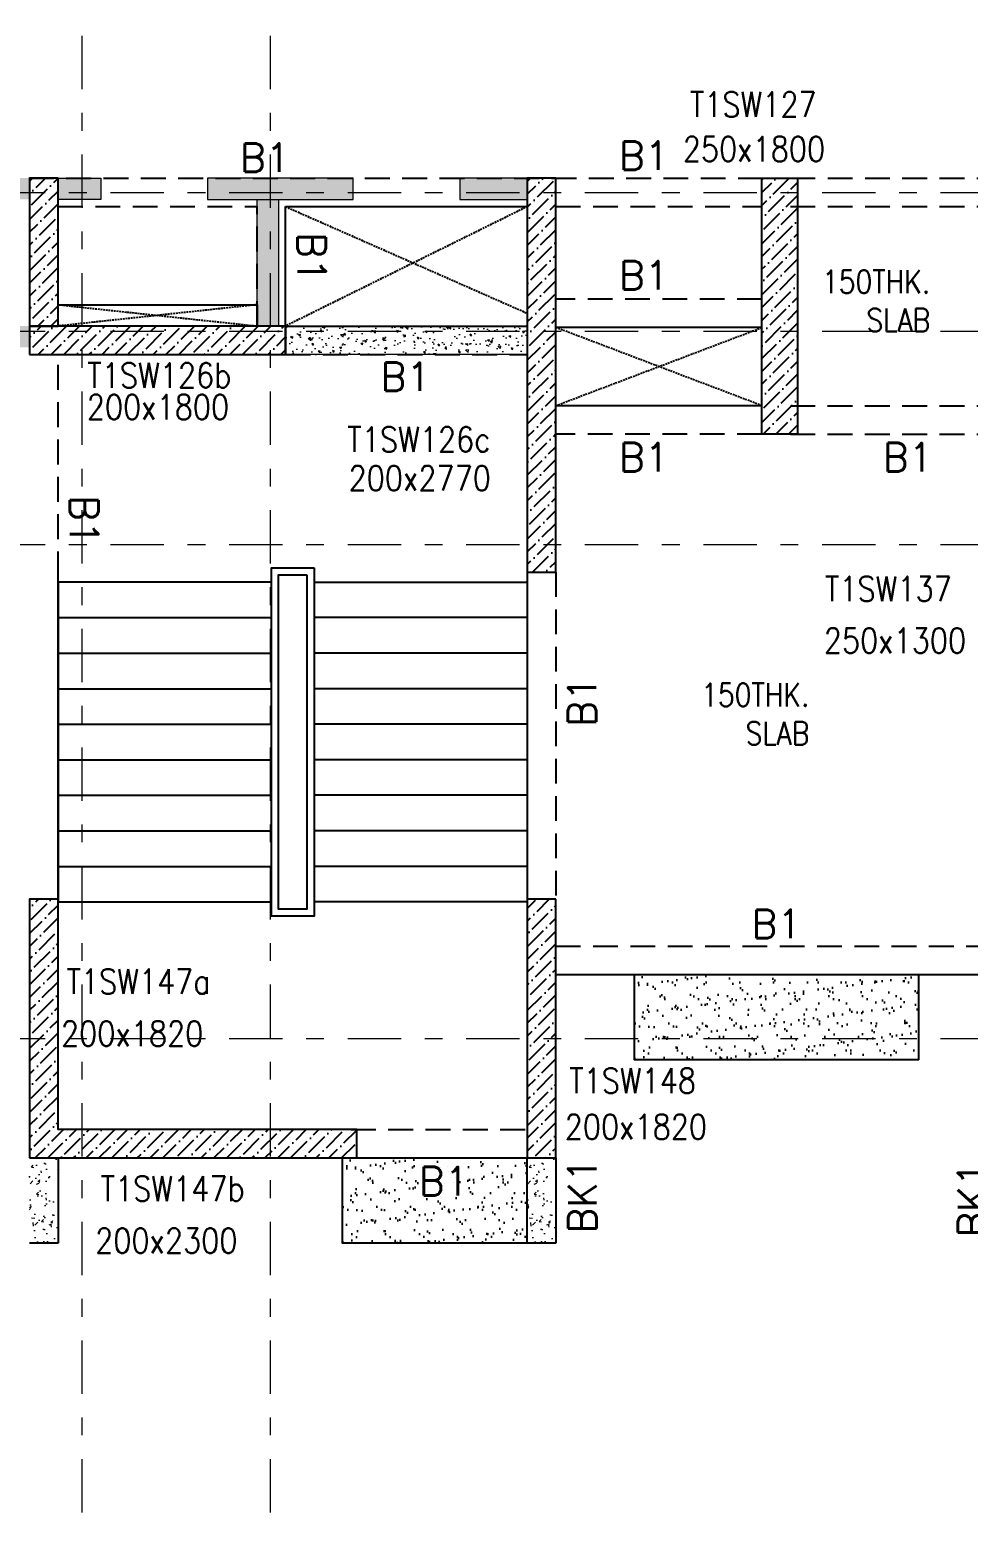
# Model space of a CAD drawing. Header units: millimetres. Extents: x 1078357 to 1340092, y -4684019 to -4550360.
# Drawn here: x 1190755 to 1197357, y -4592037 to -4581617 of the extents above; entities that cross this region are included whole.
import ezdxf

# ---------------------------------------------------------------- set-up
doc = ezdxf.new("R2010")
doc.units = ezdxf.units.MM
for name, pattern in [('CONTINOUS', [0]), ('DGN STYLE 7', [8.34, 3.75, -1.67, 1.25, -1.67]), ('HIDDEN', [0.375, 0.25, -0.125]), ('New Retail block$0$CONTINOUS', [0])]:
    doc.linetypes.add(name, pattern=pattern)
for name, color, linetype, lineweight in [('GRID LINE', 8, 'Continuous', 0), ('HATCH', 8, 'Continuous', 30), ('S-COL-IDEN', 30, 'Continuous', 25), ('S-NON STR RCC WALL', 8, 'Continuous', 0), ('SLAB THK.', 6, 'Continuous', 0)]:
    doc.layers.add(name, color=color, linetype=linetype, lineweight=lineweight)
for name, color, linetype in [('S-BEAM', 3, 'Continuous'), ('S-BEAM-IDEN', 6, 'Continuous'), ('S-COL', 1, 'Continuous'), ('S-COL_STOP', 12, 'Continuous'), ('S-CUTOUT', 8, 'Continuous'), ('S-SLAB-PROJECTION', 2, 'New Retail block$0$CONTINOUS'), ('S-SLAB-STOP', 8, 'New Retail block$0$CONTINOUS'), ('S-STAIR', 21, 'Continuous')]:
    doc.layers.add(name, color=color, linetype=linetype)
doc.styles.add('ROMANS', font='romans.shx', dxfattribs={"width": 0.85})
pattern_1 = [(45, (2236684.96, -9406181.02), (33.67596045, 123.4785217), [158.75, -31.75, 0, -31.75])]
pattern_2 = [(45, (2255893.55, -9413082.84), (33.67596045, 123.4785217), [158.75, -31.75, 0, -31.75])]
pattern_3 = [(45, (1097224.716, -4684019.19), (33.67596, 123.478522), [158.75, -31.75, 0, -31.75])]

msp = doc.modelspace()

# ---------------------------------------------------------------- hatches: boundary and pattern name
at = {"layer": 'HATCH'}
h = msp.add_hatch(dxfattribs=at)
h.set_pattern_fill('AR-SAND', color=8, scale=3, angle=179.97015)
h.set_pattern_definition([(37.47015413, (-5080478.93, 23467206.33), (-4.72361136, 146.8264517), [0, -115.824, 0, -129.54, 0, -123.825]), (7.4701541, (-5080478.93, 23467206.33), (134.9689868, 214.9772528), [0, -62.484, 0, -104.394, 0, -40.005]), (327.47015413, (-5080572.66, 23467206.37), (237.29790347, 0.3075449), [0, -38.1, 0, -137.16, 0, -179.07]), (317.4701541, (-5080572.66, 23467206.37), (229.1017424, 66.759465), [0, -19.05, 0, -89.916, 0, -102.87])])
h.paths.add_polyline_path([(1196308.7, -4588859.9), (1195008.7, -4588861.5), (1195008.7, -4588261.5), (1195068.8, -4588261.5), (1195108.7, -4588261.5), (1197008.7, -4588262.3), (1197008.7, -4588860.7)], is_closed=False)
h.paths.add_polyline_path([(1195534.8, -4588275), (1195534.8, -4588275), (1195534.8, -4588575), (1195534.8, -4588575)], flags=16)
h = msp.add_hatch(dxfattribs=at)
h.set_pattern_fill('AR-SAND', color=8, scale=3, angle=179.97015)
h.set_pattern_definition([(37.47015413, (-5082532.27, 23465916.33), (-4.72361136, 146.8264517), [0, -115.824, 0, -129.54, 0, -123.825]), (7.4701541, (-5082532.27, 23465916.33), (134.9689868, 214.9772528), [0, -62.484, 0, -104.394, 0, -40.005]), (327.47015413, (-5082625.99, 23465916.37), (237.29790347, 0.3075449), [0, -38.1, 0, -137.16, 0, -179.07]), (317.4701541, (-5082626, 23465916.37), (229.1017424, 66.759465), [0, -19.05, 0, -89.916, 0, -102.87])])
h.paths.add_polyline_path([(1194255.4, -4590149.9), (1192955.4, -4590151.5), (1192955.4, -4589551.5), (1193015.4, -4589551.5), (1193055.4, -4589551.5), (1194255.4, -4589551.5), (1194255.4, -4590149.9)], is_closed=False)
h.paths.add_polyline_path([(1193848.1, -4589565), (1193481.5, -4589565), (1193481.4, -4589865), (1193848.1, -4589865)], flags=24)
at = {"layer": 'S-COL_STOP', "lineweight": 25}
h = msp.add_hatch(dxfattribs=at)
h.set_pattern_fill('ANSI36', color=8, scale=20)
h.set_pattern_definition(pattern_2)
h.paths.add_polyline_path([(1190955.6, -4582661.6), (1190755.6, -4582661.6), (1190755.6, -4583701.6), (1190955.6, -4583701.6)])
h = msp.add_hatch(dxfattribs=at)
h.set_pattern_fill('ANSI36', color=8, scale=20)
h.set_pattern_definition(pattern_2)
h.paths.add_polyline_path([(1194455.6, -4582661.6), (1194255.6, -4582661.6), (1194255.6, -4585431.6), (1194455.6, -4585431.6)])
h = msp.add_hatch(dxfattribs=at)
h.set_pattern_fill('ANSI36', color=8, scale=20)
h.set_pattern_definition(pattern_1)
h.paths.add_polyline_path([(1195905.6, -4582661.6), (1196155.6, -4582661.6), (1196155.6, -4584461.5), (1195905.6, -4584461.5)])
h = msp.add_hatch(dxfattribs=at)
h.set_pattern_fill('ANSI36', color=8, scale=20)
h.set_pattern_definition(pattern_1)
h.paths.add_polyline_path([(1190755.6, -4583901.6), (1192555.6, -4583901.6), (1192555.6, -4583701.6), (1190755.6, -4583701.6)])
h = msp.add_hatch(dxfattribs=at)
h.set_pattern_fill('ANSI36', color=8, scale=20)
h.set_pattern_definition(pattern_3)
h.paths.add_polyline_path([(1190755.6, -4589551.6), (1193055.6, -4589551.6), (1193055.6, -4589351.6), (1190955.6, -4589351.6), (1190955.6, -4587731.6), (1190755.6, -4587731.6)])
h = msp.add_hatch(dxfattribs=at)
h.set_pattern_fill('ANSI36', color=8, scale=20)
h.set_pattern_definition(pattern_3)
h.paths.add_polyline_path([(1194455.6, -4587731.6), (1194255.6, -4587731.6), (1194255.6, -4589551.6), (1194455.6, -4589551.6)])
at = {"layer": 'S-NON STR RCC WALL', "ltscale": 700}
h = msp.add_hatch(dxfattribs=at)
h.set_pattern_fill('AR-CONC', color=256)
h.set_pattern_definition([(50, (38359.47, 285410.9), (182.184669, -15.9390855), [19.05, -209.55]), (355, (38359.47, 285410.9), (-35.2434214, 191.056845), [15.24, -167.640584]), (100.4514447, (38374.66, 285409.56), (146.941247, 175.117752), [16.190009, -178.0902446]), (46.1842, (38359.47, 285461.7), (271.079041, -42.042328), [28.575, -314.325]), (96.6355576, (38382.06, 285458.2), (237.404134, 247.426125), [24.285023, -267.135608]), (351.184151, (38359.47, 285461.7), (237.404134, 247.426125), [22.859967, -251.459732]), (21, (38384.87, 285449), (151.6143913, -102.265198), [19.05, -209.55]), (326, (38384.87, 285449), (61.802028, 184.187966), [15.24, -167.64]), (71.451445, (38397.51, 285440.47), (213.416419, 81.922769), [16.190009, -178.0899376]), (37.5, (38359.475, 285410.89), (3.08860325, 84.5550389), [0, -165.608, 0, -170.18, 0, -168.275]), (7.5, (38359.475, 285410.89), (66.8196625, 100.1805748), [0, -97.028, 0, -161.798, 0, -64.135]), (327.5, (38302.83, 285410.89), (135.5905952, -5.728744), [0, -63.5, 0, -198.12, 0, -262.89]), (317.5, (38277.43, 285410.89), (148.1291814, 25.426491), [0, -82.55, 0, -131.572, 0, -186.69])])
h.paths.add_polyline_path([(1193780.4, -4582811.5), (1194255.4, -4582811.5), (1194255.4, -4582661.5), (1193780.4, -4582661.5)])
h.paths.add_polyline_path([(1189075.4, -4582811.5), (1189225.4, -4582811.5), (1189225.4, -4583701.5), (1189075.4, -4583701.5)])
h.paths.add_polyline_path([(1192005.4, -4582811.5), (1193030.4, -4582811.5), (1193030.4, -4582661.5), (1192005.4, -4582661.5)])
h.paths.add_polyline_path([(1190955.4, -4582661.5), (1191255.4, -4582661.5), (1191255.4, -4582811.5), (1190955.4, -4582811.5)])
h.paths.add_polyline_path([(1189075.4, -4583851.5), (1190755.4, -4583851.5), (1190755.4, -4583701.5), (1189075.4, -4583701.5)])
h.paths.add_polyline_path([(1190365.4, -4582811.5), (1190755.4, -4582811.5), (1190755.4, -4582661.5), (1190365.4, -4582661.5)])
h.paths.add_polyline_path([(1188325.4, -4582811.5), (1189615.4, -4582811.5), (1189615.4, -4582661.5), (1188325.4, -4582661.5)])
h.paths.add_polyline_path([(1192355.4, -4582811.5), (1192505.4, -4582811.5), (1192505.4, -4583701.5), (1192355.4, -4583701.5)])
at = {"layer": 'S-NON STR RCC WALL'}
h = msp.add_hatch(dxfattribs=at)
h.set_pattern_fill('AR-CONC', color=8, scale=20, angle=90)
h.set_pattern_definition([(140, (-2015444.41, -7121121.1), (12.550427, 143.4520365), [15, -165]), (85, (-2015444.41, -7121121.1), (-150.438427, -27.7502667), [12, -132]), (190.4514445, (-2015443.37, -7121109.15), (-137.887998, 115.7017693), [12.7480384, -140.2284224]), (136.1842, (-2015484.41, -7121121.1), (33.103856, 213.448266), [22.5, -247.5]), (186.6356355, (-2015481.65, -7121103.31), (-194.82372, 186.932389), [19.122068, -210.342752]), (81.184164, (-2015484.41, -7121121.1), (-194.82372, 186.932389), [18, -198]), (111, (-2015474.41, -7121101.1), (80.523778, 119.3814104), [15, -165]), (56, (-2015474.41, -7121101.1), (-145.030009, 48.6630664), [12, -132]), (161.4514447, (-2015467.7, -7121091.15), (-64.5062306, 168.0444753), [12.748038, -140.2284224]), (127.5, (-2015444.41, -7121121.1), (-66.57877077, 2.43197106), [0, -130.4, 0, -134, 0, -132.5]), (97.5, (-2015444.41, -7121121.1), (-78.8823424, 52.6139075), [0, -76.4, 0, -127.4, 0, -50.5]), (57.5, (-2015444.41, -7121165.7), (4.51097435, 106.7644872), [0, -50, 0, -156, 0, -207]), (47.5, (-2015444.41, -7121185.7), (-20.0209965, 116.6372339), [0, -65, 0, -103.6, 0, -147])])
h.paths.add_polyline_path([(1194255.6, -4583701.6), (1194255.6, -4583901.6), (1192555.6, -4583901.6), (1192555.6, -4583701.6)])
h = msp.add_hatch(dxfattribs=at)
h.set_pattern_fill('AR-CONC', color=256, angle=180)
h.set_pattern_definition([(50, (-8439416.79, 37649555.8), (182.184669, -15.93908554), [19.05, -209.55]), (355, (-8439416.79, 37649555.8), (-35.2434214, 191.0568452), [15.24, -167.6405842]), (100.4514447, (-8439401.6, 37649554.47), (146.9412471, 175.1177519), [16.1900088, -178.0902446]), (46.1842, (-8439416.79, 37649606.6), (271.0790409, -42.0423279), [28.575, -314.325]), (96.6355576, (-8439394.2, 37649603.1), (237.404134, 247.4261246), [24.2850231, -267.1356082]), (351.1841512, (-8439416.8, 37649606.6), (237.404134, 247.4261246), [22.859967, -251.459732]), (21, (-8439391.39, 37649593.9), (151.61439127, -102.2651982), [19.05, -209.55]), (326, (-8439391.39, 37649593.9), (61.80202835, 184.1879661), [15.24, -167.64]), (71.451445, (-8439378.75, 37649585.37), (213.4164193, 81.9227689), [16.1900088, -178.0899376]), (37.5, (-8439416.79, 37649555.795), (3.08860325, 84.55503887), [0, -165.608, 0, -170.18, 0, -168.275]), (7.5, (-8439416.79, 37649555.795), (66.81966251, 100.18057482), [0, -97.028, 0, -161.798, 0, -64.135]), (327.5, (-8439473.43, 37649555.795), (135.59059517, -5.72874399), [0, -63.5, 0, -198.12, 0, -262.89]), (317.5, (-8439498.83, 37649555.8), (148.1291814, 25.42649103), [0, -82.55, 0, -131.572, 0, -186.69])])
h.paths.add_polyline_path([(1190955.4, -4589551.5), (1190755.5, -4589551.5), (1190755.5, -4590151.5), (1190955.4, -4590151.5), (1190955.5, -4590151.5), (1190955.5, -4589551.6)], is_closed=False)
h = msp.add_hatch(dxfattribs=at)
h.set_pattern_fill('AR-CONC', color=256, angle=180)
h.set_pattern_definition([(50, (-8435916.79, 37649555.8), (182.184669, -15.93908554), [19.05, -209.55]), (355, (-8435916.79, 37649555.8), (-35.2434214, 191.0568452), [15.24, -167.6405842]), (100.4514447, (-8435901.6, 37649554.47), (146.9412471, 175.1177519), [16.1900088, -178.0902446]), (46.1842, (-8435916.79, 37649606.6), (271.0790409, -42.0423279), [28.575, -314.325]), (96.6355576, (-8435894.2, 37649603.1), (237.404134, 247.4261246), [24.2850231, -267.1356082]), (351.1841512, (-8435916.8, 37649606.6), (237.404134, 247.4261246), [22.859967, -251.459732]), (21, (-8435891.39, 37649593.9), (151.61439127, -102.2651982), [19.05, -209.55]), (326, (-8435891.39, 37649593.9), (61.80202835, 184.1879661), [15.24, -167.64]), (71.451445, (-8435878.75, 37649585.37), (213.4164193, 81.9227689), [16.1900088, -178.0899376]), (37.5, (-8435916.79, 37649555.795), (3.08860325, 84.55503887), [0, -165.608, 0, -170.18, 0, -168.275]), (7.5, (-8435916.79, 37649555.795), (66.81966251, 100.18057482), [0, -97.028, 0, -161.798, 0, -64.135]), (327.5, (-8435973.43, 37649555.795), (135.59059517, -5.72874399), [0, -63.5, 0, -198.12, 0, -262.89]), (317.5, (-8435998.83, 37649555.8), (148.1291814, 25.42649103), [0, -82.55, 0, -131.572, 0, -186.69])])
h.paths.add_polyline_path([(1194455.4, -4589551.5), (1194255.5, -4589551.5), (1194255.5, -4590151.5), (1194455.4, -4590151.5), (1194455.5, -4590151.5), (1194455.5, -4589551.6)], is_closed=False)

# ---------------------------------------------------------------- linework, layer by layer
at = {"layer": 'GRID LINE', "linetype": 'DGN STYLE 7', "ltscale": 100, "elevation": 0}
for points in [[(1191125.4, -4592877.8), (1191125.4, -4570606.9)], [(1192450.4, -4592877.8), (1192450.4, -4570606.9)], [(1111260.2, -4582761.5), (1206623.6, -4582761.5)], [(1111260.2, -4583736.5), (1206623.6, -4583736.5)], [(1111260.2, -4585236.5), (1206623.6, -4585236.5)], [(1111260.2, -4588711.5), (1206623.6, -4588711.5)]]:
    msp.add_lwpolyline(points, dxfattribs=at)
at = {"layer": 'S-BEAM', "linetype": 'HIDDEN', "ltscale": 700}
for p, q in [((1187075.4, -4582661.5, 0), (1195905.4, -4582661.5, 0)), ((1196105.4, -4582661.5, 0), (1200100.4, -4582661.5, 0)), ((1190955.4, -4582861.5, 0), (1192355.4, -4582861.5, 0)), ((1192355.4, -4583701.5, 0), (1192355.4, -4582861.5, 0)), ((1194455.4, -4582861.5, 0), (1195905.4, -4582861.5, 0)), ((1196105.4, -4582861.5, 0), (1197550.4, -4582861.5, 0)), ((1195905.4, -4583511.4, 0), (1194455.4, -4583511.4, 0)), ((1190955.4, -4585461.5, 0), (1190955.4, -4583901.5, 0)), ((1192555.6, -4583901.6, 0), (1194255.6, -4583901.6, 0)), ((1196105.3, -4584261.4, 0), (1197550.4, -4584261.4, 0)), ((1195905.4, -4584461.4, 0), (1194455.4, -4584461.4, 0)), ((1196105.3, -4584461.4, 0), (1197550.4, -4584461.4, 0)), ((1194455.4, -4585431.5, 0), (1194455.4, -4587731.5, 0)), ((1194455.4, -4588061.5, 0), (1197550.4, -4588061.5, 0)), ((1193015.4, -4589351.5, 0), (1194255.4, -4589351.5, 0))]:
    msp.add_line(p, q, dxfattribs=at)
at = {"layer": 'S-BEAM', "linetype": 'CONTINOUS', "ltscale": 700}
for p, q in [((1192555.4, -4583701.5, 0), (1192555.4, -4582861.5, 0)), ((1192555.4, -4582861.5, 0), (1194255.4, -4582861.5, 0)), ((1192555.6, -4583701.6, 0), (1194255.6, -4583701.6, 0)), ((1190955.4, -4587731.5, 0), (1190955.4, -4585461.5, 0)), ((1190955.4, -4589551.5, 0), (1190955.4, -4590151.5, 0)), ((1193015.4, -4589551.5, 0), (1194255.4, -4589551.5, 0)), ((1194255.4, -4590151.5, 0), (1194255.4, -4589551.5, 0)), ((1194455.4, -4589551.5, 0), (1194455.4, -4590151.5, 0)), ((1190955.4, -4590151.5, 0), (1190755.4, -4590151.5, 0)), ((1194455.4, -4590151.5, 0), (1194255.4, -4590151.5, 0))]:
    msp.add_line(p, q, dxfattribs=at)
at = {"layer": 'S-BEAM', "linetype": 'Continuous', "ltscale": 700}
for p, q in [((1195905.4, -4583711.4, 0), (1194455.4, -4583711.4, 0)), ((1195905.4, -4584261.4, 0), (1194455.4, -4584261.4, 0)), ((1194255.4, -4585431.5, 0), (1194255.4, -4587731.5, 0)), ((1194455.4, -4588261.5, 0), (1197550.4, -4588261.5, 0))]:
    msp.add_line(p, q, dxfattribs=at)
at = {"layer": 'S-COL', "color": 1, "lineweight": 25}
msp.add_line((1192555.6, -4583701.6, 0), (1192555.6, -4583901.6, 0), dxfattribs=at)
at = {"layer": 'S-COL_STOP', "lineweight": 25, "elevation": 0}
for points in [[(1190955.6, -4582661.6), (1190755.6, -4582661.6), (1190755.6, -4583701.6), (1190955.6, -4583701.6)], [(1194455.6, -4582661.6), (1194255.6, -4582661.6), (1194255.5, -4585431.6), (1194455.5, -4585431.6)], [(1195905.6, -4582661.6), (1196155.6, -4582661.6), (1196155.6, -4584461.5), (1195905.6, -4584461.5)], [(1190755.6, -4583901.6), (1192555.6, -4583901.6), (1192555.6, -4583701.6), (1190755.6, -4583701.6)], [(1190755.6, -4589551.6), (1193055.6, -4589551.6), (1193055.6, -4589351.6), (1190955.6, -4589351.6), (1190955.6, -4587731.6), (1190755.6, -4587731.6)], [(1194455.6, -4587731.6), (1194255.6, -4587731.6), (1194255.6, -4589551.6), (1194455.6, -4589551.6)]]:
    msp.add_lwpolyline(points, close=True, dxfattribs=at)
at = {"layer": 'S-CUTOUT', "linetype": 'HIDDEN', "ltscale": 50}
for p, q in [((1192555.4, -4582861.5, 0), (1194255.4, -4583611.5, 0)), ((1194255.4, -4582861.5, 0), (1192555.4, -4583701.5, 0)), ((1192355.4, -4583551.4, 0), (1190955.4, -4583701.5, 0)), ((1190955.4, -4583551.4, 0), (1192355.4, -4583701.5, 0)), ((1194455.4, -4584261.4, 0), (1195905.4, -4583711.4, 0)), ((1195905.4, -4584261.4, 0), (1194455.4, -4583711.4, 0))]:
    msp.add_line(p, q, dxfattribs=at)
at = {"layer": 'S-CUTOUT', "elevation": 0}
msp.add_lwpolyline([(1190955.4, -4583551.4), (1192355.4, -4583551.4), (1192355.4, -4583701.4), (1190955.4, -4583701.4)], close=True, dxfattribs=at)
at = {"layer": 'S-NON STR RCC WALL', "ltscale": 700, "elevation": 0}
for points in [[(1190955.4, -4582661.5), (1191255.4, -4582661.5), (1191255.4, -4582811.5), (1190955.4, -4582811.5)], [(1192005.4, -4582811.5), (1193030.4, -4582811.5), (1193030.4, -4582661.5), (1192005.4, -4582661.5)], [(1193780.4, -4582811.5), (1194255.4, -4582811.5), (1194255.4, -4582661.5), (1193780.4, -4582661.5)], [(1192355.4, -4582811.5), (1192505.4, -4582811.5), (1192505.4, -4583701.5), (1192355.4, -4583701.5)]]:
    msp.add_lwpolyline(points, close=True, dxfattribs=at)
at = {"layer": 'S-NON STR RCC WALL', "elevation": 0}
msp.add_lwpolyline([(1194255.6, -4583701.6), (1194255.6, -4583901.6), (1192555.6, -4583901.6), (1192555.6, -4583701.6)], close=True, dxfattribs=at)
at = {"layer": 'S-SLAB-PROJECTION'}
for p, q in [((1197008.7, -4588861.5, 0), (1197008.7, -4588261.5, 0)), ((1194255.4, -4590149.9, 0), (1194255.4, -4589951.5, 0))]:
    msp.add_line(p, q, dxfattribs=at)
at = {"layer": 'S-SLAB-PROJECTION', "elevation": 0}
msp.add_lwpolyline([(1194255.4, -4590149.9), (1192955.4, -4590151.5), (1192955.4, -4589551.5)], dxfattribs=at)
at = {"layer": 'S-SLAB-STOP', "elevation": 0}
msp.add_lwpolyline([(1197008.7, -4588861.5), (1195008.7, -4588861.5), (1195008.7, -4588261.5)], dxfattribs=at)
at = {"layer": 'S-STAIR', "elevation": 0}
for points in [[(1192755.4, -4585401.5), (1192755.4, -4587851.5), (1192455.4, -4587851.5), (1192455.4, -4585401.5)], [(1192705.4, -4585451.5), (1192705.4, -4587801.5), (1192505.4, -4587801.5), (1192505.4, -4585451.5)]]:
    msp.add_lwpolyline(points, close=True, dxfattribs=at)
for points in [[(1192455.4, -4585501.5), (1190955.4, -4585501.5)], [(1190955.4, -4585501.5), (1190955.4, -4587751.5), (1192455.4, -4587751.5)], [(1192755.4, -4585501.5), (1194255.4, -4585501.5)], [(1194255.4, -4585501.5), (1194255.4, -4587751.5), (1192755.4, -4587751.5)], [(1190955.4, -4585751.5), (1192455.4, -4585751.5)], [(1194255.4, -4585751.5), (1192755.4, -4585751.5)], [(1190955.4, -4586001.5), (1192455.4, -4586001.5)], [(1194255.4, -4586001.5), (1192755.4, -4586001.5)], [(1190955.4, -4586251.5), (1192455.4, -4586251.5)], [(1194255.4, -4586251.5), (1192755.4, -4586251.5)], [(1190955.4, -4586501.5), (1192455.4, -4586501.5)], [(1194255.4, -4586501.5), (1192755.4, -4586501.5)], [(1190955.4, -4586751.5), (1192455.4, -4586751.5)], [(1194255.4, -4586751.5), (1192755.4, -4586751.5)], [(1190955.4, -4587001.5), (1192455.4, -4587001.5)], [(1194255.4, -4587001.5), (1192755.4, -4587001.5)], [(1190955.4, -4587251.5), (1192455.4, -4587251.5)], [(1194255.4, -4587251.5), (1192755.4, -4587251.5)], [(1190955.4, -4587501.5), (1192455.4, -4587501.5)], [(1194255.4, -4587501.5), (1192755.4, -4587501.5)]]:
    msp.add_lwpolyline(points, dxfattribs=at)

# ---------------------------------------------------------------- texts
at = {"layer": 'S-BEAM-IDEN', "linetype": 'HIDDEN', "ltscale": 500, "style": 'ROMANS'}
for rotation, p in [(359.99906, (1192235.5, -4582617.6, -2.7)), (359.99906, (1194900.9, -4582603.5, -2.7)), (269.99906, (1192639.3, -4583042.7, -2.7)), (359.99906, (1194900.9, -4583444.3, -2.7)), (359.99906, (1193224.6, -4584158.1, -2.7)), (359.99906, (1194900.9, -4584723.8, -2.7)), (359.99906, (1196755.7, -4584723.8, -2.7)), (89.99906, (1194740.5, -4586518.6, -2.7))]:
    msp.add_text('B1', height=200, rotation=rotation, dxfattribs=at).set_placement(p)
at = {"layer": 'S-BEAM-IDEN', "linetype": 'HIDDEN', "ltscale": 700, "style": 'ROMANS'}
for rotation, p in [(269.99906, (1191039.3, -4584891.5, -2.7)), (359.99906, (1195832.2, -4588005.6, -2.7))]:
    msp.add_text('B1', height=200, rotation=rotation, dxfattribs=at).set_placement(p)
at = {"layer": 'S-BEAM-IDEN', "linetype": 'CONTINOUS', "ltscale": 700, "style": 'ROMANS'}
for s, rotation, p in [('B1', 359.99906, (1193493.4, -4589815, -2.7)), ('BK1', 90, (1194742.4, -4590082.2, 50)), ('BK1', 90, (1197483.2, -4590111.1, 50))]:
    msp.add_text(s, height=200, rotation=rotation, dxfattribs=at).set_placement(p)
at = {"layer": 'S-COL-IDEN', "linetype": 'Continuous', "style": 'ROMANS', "width": 0.85}
for s, p in [('T1SW127', (1195398.2, -4582230.5, -320.4)), ('250x1800', (1195349.1, -4582544, -320.4)), ('T1SW126b', (1191161, -4584135.6, -320.4)), ('200x1800', (1191157.5, -4584358.5, -320.4)), ('T1SW126c', (1192989.7, -4584586.3, -320.4)), ('200x2770', (1192998.5, -4584858.3, -320.4)), ('T1SW137', (1196348.6, -4585637.2, -320.4)), ('250x1300', (1196340.8, -4586000.8, -320.4)), ('T1SW147a', (1191014.5, -4588397.8, -320.4)), ('200x1820', (1190976.1, -4588764.3, -320.4)), ('T1SW148', (1194549.6, -4589095.2, -320.4)), ('200x1820', (1194518.7, -4589420.1, -320.4)), ('T1SW147b', (1191254.7, -4589854.3, -320.4)), ('200x2300', (1191216.3, -4590220.8, -320.4))]:
    msp.add_text(s, height=175, dxfattribs=at).set_placement(p)
at = {"layer": 'SLAB THK.', "char_height": 162, "width": 162, "attachment_point": 9, "rotation": 359.99906, "style": 'ROMANS'}
for insert in [(1197089.3, -4583740.6, 0), (1197089.3, -4583740.6, 0), (1196239.2, -4586645.8, 0), (1196239.2, -4586645.8, 0)]:
    msp.add_mtext('150THK.\\PSLAB', dxfattribs=dict(at, insert=insert))

doc.saveas('drawing.dxf')
